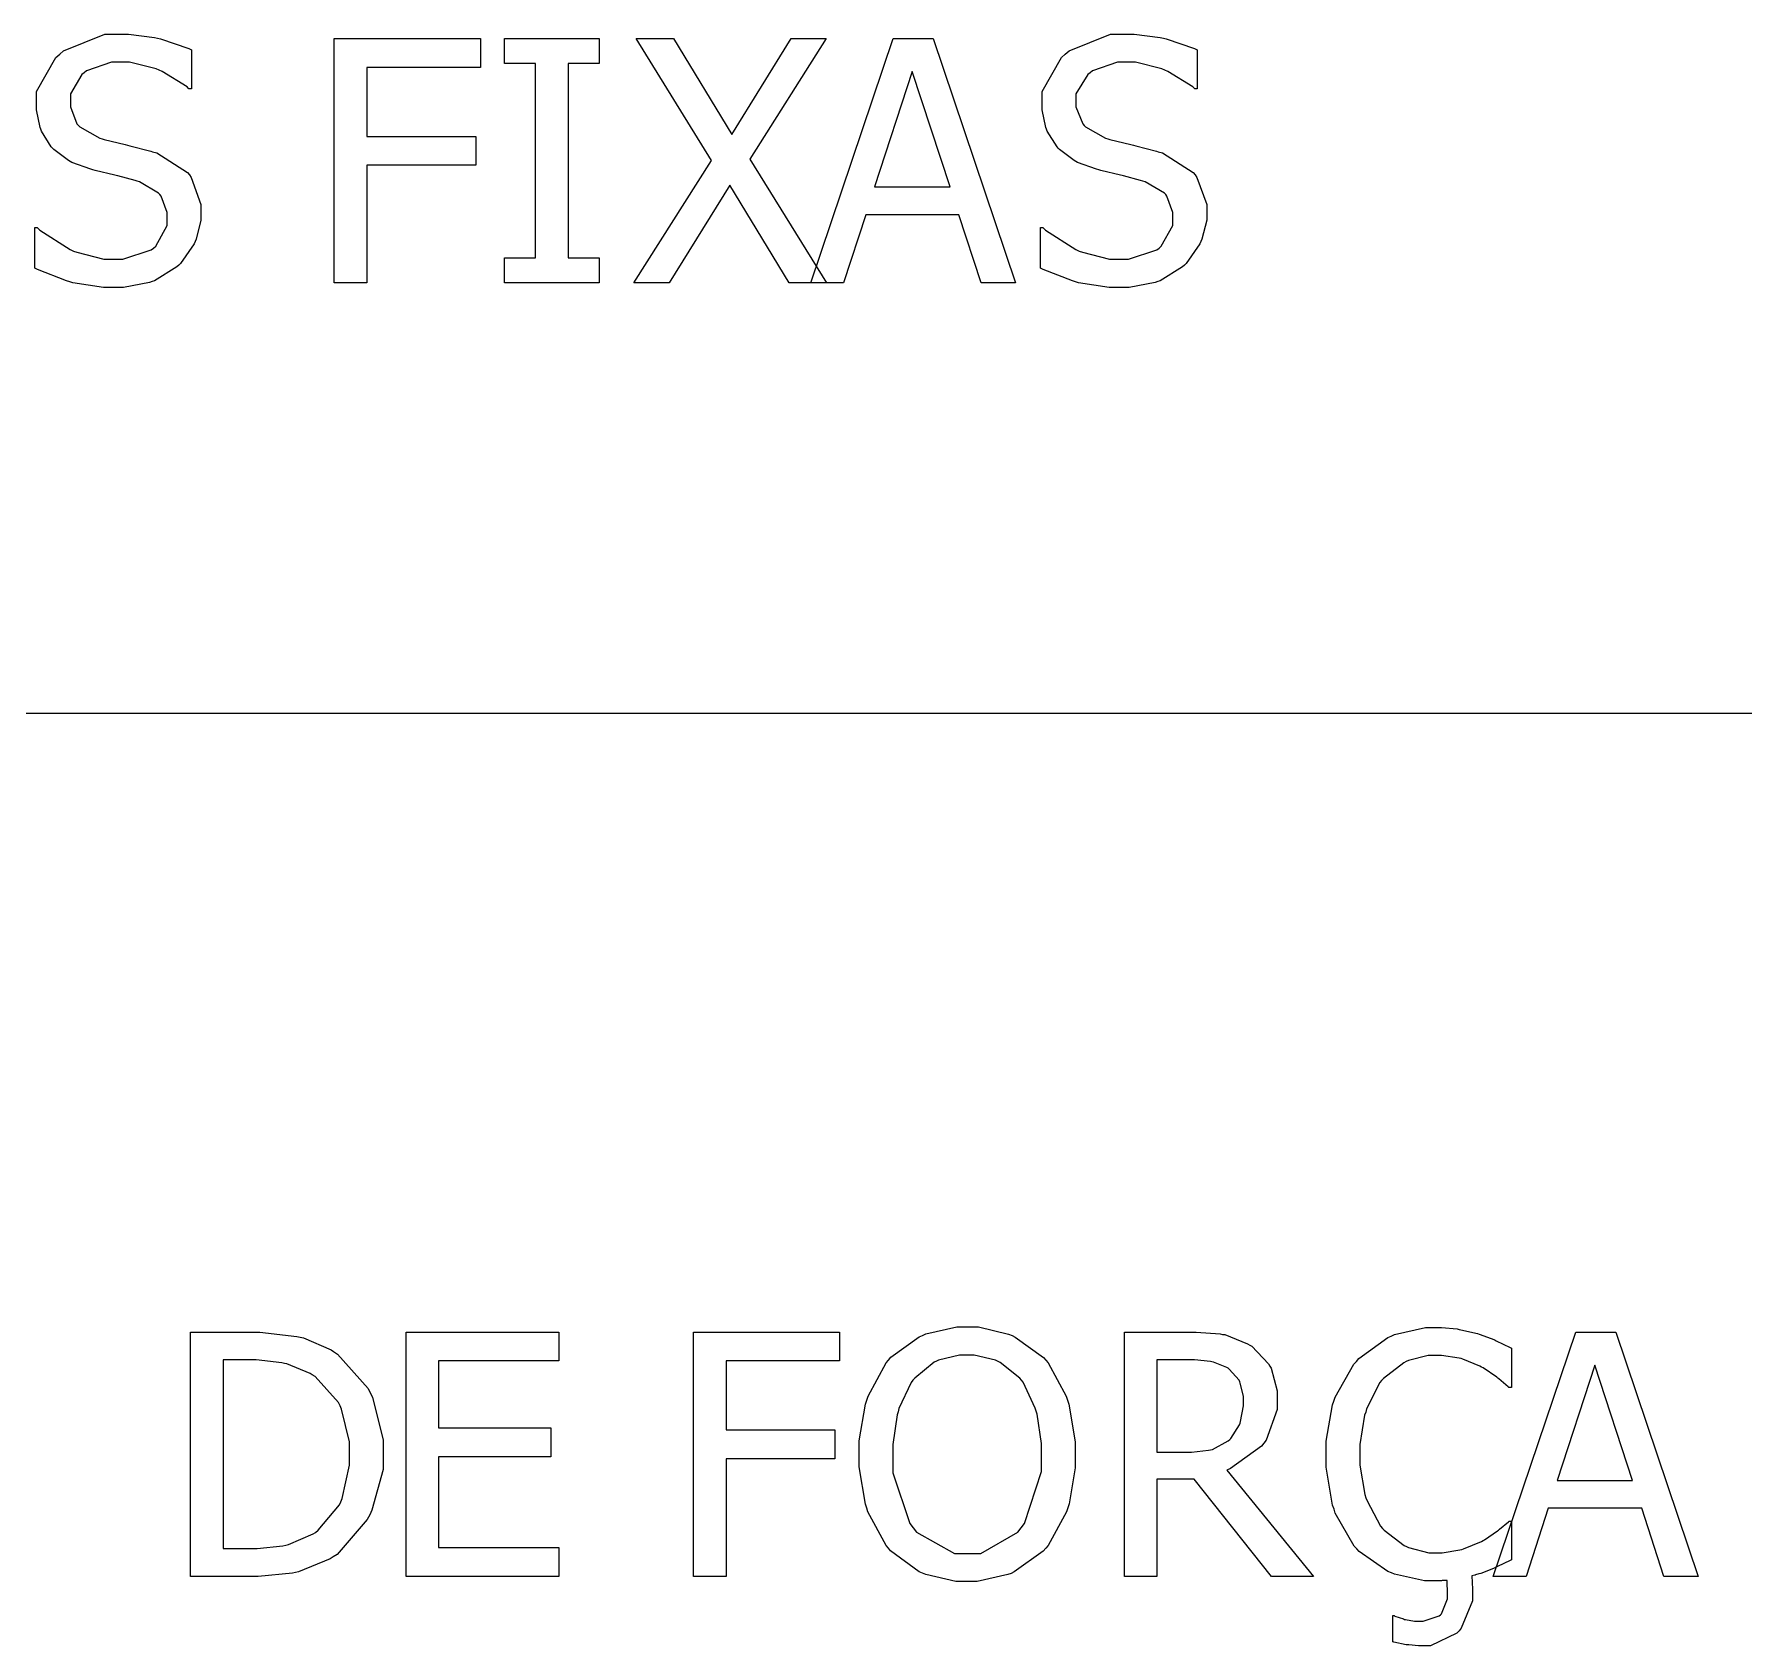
# Model space of a CAD drawing. Header units: millimetres. Extents: x 1974 to 2099, y 1386 to 1555.
# Drawn here: x 2087.224 to 2088.406, y 1477.608 to 1478.722 of the extents above; entities that cross this region are included whole.
import ezdxf

# ---------------------------------------------------------------- set-up
doc = ezdxf.new("R2010")
doc.units = ezdxf.units.MM
doc.layers.add('TEXTO', color=4, linetype='Continuous')

msp = doc.modelspace()

# ---------------------------------------------------------------- linework, layer by layer
at = {"layer": 'TEXTO', "color": 0}
for p, q in [((2087.2446, 1478.71), (2087.2732, 1478.7216)), ((2087.2732, 1478.7216), (2087.2828, 1478.7216)), ((2087.2828, 1478.7216), (2087.2895, 1478.7216)), ((2087.2895, 1478.7216), (2087.3074, 1478.7193)), ((2087.3074, 1478.7193), (2087.3096, 1478.7188)), ((2087.3096, 1478.7188), (2087.3116, 1478.7184)), ((2087.3116, 1478.7184), (2087.3312, 1478.7116)), ((2087.4318, 1478.5497), (2087.4318, 1478.7186)), ((2087.4318, 1478.7186), (2087.5329, 1478.7186)), ((2087.5329, 1478.7186), (2087.5329, 1478.6986)), ((2087.5329, 1478.7186), (2087.5329, 1478.7186)), ((2087.5494, 1478.7013), (2087.5494, 1478.7186)), ((2087.5494, 1478.7186), (2087.615, 1478.7186)), ((2087.615, 1478.7186), (2087.615, 1478.7013)), ((2087.6927, 1478.6342), (2087.6406, 1478.7186)), ((2087.6406, 1478.7186), (2087.6663, 1478.7186)), ((2087.6663, 1478.7186), (2087.7067, 1478.6522)), ((2087.7067, 1478.6522), (2087.7476, 1478.7186)), ((2087.7719, 1478.7186), (2087.7191, 1478.6353)), ((2087.7476, 1478.7186), (2087.7719, 1478.7186)), ((2087.7612, 1478.5497), (2087.8181, 1478.7186)), ((2087.8181, 1478.7186), (2087.8459, 1478.7186)), ((2087.8459, 1478.7186), (2087.9028, 1478.5497)), ((2087.9398, 1478.71), (2087.9685, 1478.7216)), ((2087.9685, 1478.7216), (2087.9781, 1478.7216)), ((2087.9781, 1478.7216), (2087.9848, 1478.7216)), ((2087.9848, 1478.7216), (2088.0029, 1478.7193)), ((2088.0029, 1478.7193), (2088.005, 1478.7188)), ((2088.005, 1478.7188), (2088.007, 1478.7184)), ((2088.007, 1478.7184), (2088.0265, 1478.7116)), ((2087.2259, 1478.682), (2087.2392, 1478.7055)), ((2087.2392, 1478.7055), (2087.242, 1478.7077)), ((2087.242, 1478.7077), (2087.2446, 1478.71)), ((2087.2778, 1478.7023), (2087.2605, 1478.6962)), ((2087.2842, 1478.7023), (2087.2778, 1478.7023)), ((2087.2903, 1478.7023), (2087.2842, 1478.7023)), ((2087.3086, 1478.6977), (2087.2903, 1478.7023)), ((2087.3312, 1478.7116), (2087.3331, 1478.7107)), ((2087.3331, 1478.7107), (2087.3331, 1478.6839)), ((2087.9213, 1478.682), (2087.9346, 1478.7055)), ((2087.9346, 1478.7055), (2087.9372, 1478.7077)), ((2087.9372, 1478.7077), (2087.9398, 1478.71)), ((2087.9732, 1478.7023), (2087.9559, 1478.6962)), ((2087.9796, 1478.7023), (2087.9732, 1478.7023)), ((2087.9857, 1478.7023), (2087.9796, 1478.7023)), ((2088.0039, 1478.6977), (2087.9857, 1478.7023)), ((2088.0265, 1478.7116), (2088.0283, 1478.7107)), ((2088.0283, 1478.7107), (2088.0283, 1478.6839)), ((2087.2573, 1478.6938), (2087.2493, 1478.6803)), ((2087.2589, 1478.6949), (2087.2573, 1478.6938)), ((2087.2605, 1478.6962), (2087.2589, 1478.6949)), ((2087.3108, 1478.6968), (2087.3086, 1478.6977)), ((2087.3127, 1478.6959), (2087.3108, 1478.6968)), ((2087.33, 1478.6851), (2087.3127, 1478.6959)), ((2087.5329, 1478.6986), (2087.4542, 1478.6986)), ((2087.4542, 1478.6986), (2087.4542, 1478.651)), ((2087.571, 1478.7013), (2087.5494, 1478.7013)), ((2087.571, 1478.567), (2087.571, 1478.7013)), ((2087.615, 1478.7013), (2087.5934, 1478.7013)), ((2087.5934, 1478.7013), (2087.5934, 1478.567)), ((2087.8314, 1478.6957), (2087.8054, 1478.6161)), ((2087.8575, 1478.6161), (2087.8314, 1478.6957)), ((2087.9527, 1478.6938), (2087.9446, 1478.6803)), ((2087.9543, 1478.6949), (2087.9527, 1478.6938)), ((2087.9559, 1478.6962), (2087.9543, 1478.6949)), ((2088.006, 1478.6968), (2088.0039, 1478.6977)), ((2088.0081, 1478.6959), (2088.006, 1478.6968)), ((2088.0253, 1478.6851), (2088.0081, 1478.6959)), ((2087.2259, 1478.6733), (2087.2259, 1478.682)), ((2087.2493, 1478.6803), (2087.2493, 1478.6757)), ((2087.3313, 1478.6839), (2087.33, 1478.6851)), ((2087.3331, 1478.6839), (2087.3313, 1478.6839)), ((2087.9213, 1478.6733), (2087.9213, 1478.682)), ((2087.9446, 1478.6803), (2087.9446, 1478.6757)), ((2088.0267, 1478.6839), (2088.0253, 1478.6851)), ((2088.0283, 1478.6839), (2088.0267, 1478.6839)), ((2087.2259, 1478.6693), (2087.2259, 1478.6733)), ((2087.2284, 1478.6572), (2087.2259, 1478.6693)), ((2087.2493, 1478.6757), (2087.2493, 1478.6715)), ((2087.2493, 1478.6715), (2087.2539, 1478.6596)), ((2087.9213, 1478.6693), (2087.9213, 1478.6733)), ((2087.9237, 1478.6572), (2087.9213, 1478.6693)), ((2087.9446, 1478.6757), (2087.9446, 1478.6715)), ((2087.9446, 1478.6715), (2087.9494, 1478.6596)), ((2087.2289, 1478.6559), (2087.2284, 1478.6572)), ((2087.2293, 1478.6546), (2087.2289, 1478.6559)), ((2087.2539, 1478.6596), (2087.2549, 1478.6586)), ((2087.2549, 1478.6586), (2087.2558, 1478.6576)), ((2087.2558, 1478.6576), (2087.2696, 1478.6498)), ((2087.9241, 1478.6559), (2087.9237, 1478.6572)), ((2087.9246, 1478.6546), (2087.9241, 1478.6559)), ((2087.9494, 1478.6596), (2087.9503, 1478.6586)), ((2087.9503, 1478.6586), (2087.9512, 1478.6576)), ((2087.9512, 1478.6576), (2087.9649, 1478.6498)), ((2087.2361, 1478.6438), (2087.2293, 1478.6546)), ((2087.237, 1478.6428), (2087.2361, 1478.6438)), ((2087.2696, 1478.6498), (2087.2714, 1478.6492)), ((2087.2714, 1478.6492), (2087.2726, 1478.6489)), ((2087.2726, 1478.6489), (2087.2872, 1478.6453)), ((2087.2872, 1478.6453), (2087.2889, 1478.6449)), ((2087.2889, 1478.6449), (2087.2905, 1478.6445)), ((2087.2905, 1478.6445), (2087.3049, 1478.6408)), ((2087.4542, 1478.651), (2087.5296, 1478.651)), ((2087.5296, 1478.651), (2087.5296, 1478.631)), ((2087.9315, 1478.6438), (2087.9246, 1478.6546)), ((2087.9323, 1478.6428), (2087.9315, 1478.6438)), ((2087.9649, 1478.6498), (2087.9667, 1478.6492)), ((2087.9667, 1478.6492), (2087.9679, 1478.6489)), ((2087.9679, 1478.6489), (2087.9826, 1478.6453)), ((2087.9826, 1478.6453), (2087.9843, 1478.6449)), ((2087.9843, 1478.6449), (2087.986, 1478.6445)), ((2087.986, 1478.6445), (2088.0002, 1478.6408)), ((2087.2379, 1478.642), (2087.237, 1478.6428)), ((2087.248, 1478.6342), (2087.2379, 1478.642)), ((2087.2492, 1478.6336), (2087.248, 1478.6342)), ((2087.2503, 1478.633), (2087.2492, 1478.6336)), ((2087.2634, 1478.6282), (2087.2503, 1478.633)), ((2087.3049, 1478.6408), (2087.3061, 1478.6404)), ((2087.3061, 1478.6404), (2087.309, 1478.6395)), ((2087.309, 1478.6395), (2087.3303, 1478.6261)), ((2087.639, 1478.5497), (2087.6927, 1478.6342)), ((2087.7191, 1478.6353), (2087.7722, 1478.5497)), ((2087.7191, 1478.6353), (2087.7191, 1478.6353)), ((2087.9332, 1478.642), (2087.9323, 1478.6428)), ((2087.9434, 1478.6342), (2087.9332, 1478.642)), ((2087.9445, 1478.6336), (2087.9434, 1478.6342)), ((2087.9457, 1478.633), (2087.9445, 1478.6336)), ((2087.9588, 1478.6282), (2087.9457, 1478.633)), ((2088.0002, 1478.6408), (2088.0014, 1478.6404)), ((2088.0014, 1478.6404), (2088.0043, 1478.6395)), ((2088.0043, 1478.6395), (2088.0255, 1478.6261)), ((2087.2649, 1478.6278), (2087.2634, 1478.6282)), ((2087.2664, 1478.6274), (2087.2649, 1478.6278)), ((2087.28, 1478.6242), (2087.2664, 1478.6274)), ((2087.281, 1478.6239), (2087.28, 1478.6242)), ((2087.2821, 1478.6237), (2087.281, 1478.6239)), ((2087.2941, 1478.6205), (2087.2821, 1478.6237)), ((2087.2954, 1478.6201), (2087.2941, 1478.6205)), ((2087.2972, 1478.6196), (2087.2954, 1478.6201)), ((2087.3103, 1478.6118), (2087.2972, 1478.6196)), ((2087.3303, 1478.6261), (2087.3316, 1478.6243)), ((2087.3316, 1478.6243), (2087.3329, 1478.6225)), ((2087.3329, 1478.6225), (2087.3396, 1478.604)), ((2087.5296, 1478.631), (2087.4542, 1478.631)), ((2087.4542, 1478.631), (2087.4542, 1478.5497)), ((2087.9603, 1478.6278), (2087.9588, 1478.6282)), ((2087.9618, 1478.6274), (2087.9603, 1478.6278)), ((2087.9753, 1478.6242), (2087.9618, 1478.6274)), ((2087.9765, 1478.6239), (2087.9753, 1478.6242)), ((2087.9775, 1478.6237), (2087.9765, 1478.6239)), ((2087.9893, 1478.6205), (2087.9775, 1478.6237)), ((2087.9907, 1478.6201), (2087.9893, 1478.6205)), ((2087.9924, 1478.6196), (2087.9907, 1478.6201)), ((2088.0057, 1478.6118), (2087.9924, 1478.6196)), ((2088.0255, 1478.6261), (2088.0269, 1478.6243)), ((2088.0269, 1478.6243), (2088.0281, 1478.6225)), ((2088.0281, 1478.6225), (2088.035, 1478.604)), ((2087.3112, 1478.6107), (2087.3103, 1478.6118)), ((2087.312, 1478.6097), (2087.3112, 1478.6107)), ((2087.3162, 1478.5984), (2087.312, 1478.6097)), ((2087.7052, 1478.6173), (2087.6633, 1478.5497)), ((2087.7463, 1478.5497), (2087.7052, 1478.6173)), ((2087.8054, 1478.6161), (2087.8575, 1478.6161)), ((2087.8054, 1478.6161), (2087.8054, 1478.6161)), ((2088.0066, 1478.6107), (2088.0057, 1478.6118)), ((2088.0074, 1478.6097), (2088.0066, 1478.6107)), ((2088.0116, 1478.5984), (2088.0074, 1478.6097)), ((2087.3162, 1478.5942), (2087.3162, 1478.5984)), ((2087.3396, 1478.604), (2087.3396, 1478.5978)), ((2087.3396, 1478.5978), (2087.3396, 1478.593)), ((2087.7992, 1478.5968), (2087.7838, 1478.5497)), ((2087.8637, 1478.5968), (2087.7992, 1478.5968)), ((2087.879, 1478.5497), (2087.8637, 1478.5968)), ((2088.0116, 1478.5942), (2088.0116, 1478.5984)), ((2088.035, 1478.604), (2088.035, 1478.5978)), ((2088.035, 1478.5978), (2088.035, 1478.593)), ((2087.2247, 1478.5598), (2087.2247, 1478.5879)), ((2087.2247, 1478.5879), (2087.2263, 1478.5879)), ((2087.2263, 1478.5879), (2087.2282, 1478.5862)), ((2087.2282, 1478.5862), (2087.2492, 1478.5727)), ((2087.3083, 1478.5751), (2087.3162, 1478.5894)), ((2087.3162, 1478.5894), (2087.3162, 1478.5942)), ((2087.3396, 1478.593), (2087.3362, 1478.5799)), ((2087.9201, 1478.5598), (2087.9201, 1478.5879)), ((2087.9201, 1478.5879), (2087.9216, 1478.5879)), ((2087.9216, 1478.5879), (2087.9234, 1478.5862)), ((2087.9234, 1478.5862), (2087.9444, 1478.5727)), ((2088.0036, 1478.5751), (2088.0116, 1478.5894)), ((2088.0116, 1478.5894), (2088.0116, 1478.5942)), ((2088.035, 1478.593), (2088.0316, 1478.5799)), ((2087.2492, 1478.5727), (2087.2515, 1478.5717)), ((2087.2856, 1478.566), (2087.3051, 1478.5725)), ((2087.3051, 1478.5725), (2087.3067, 1478.5737)), ((2087.3067, 1478.5737), (2087.3083, 1478.5751)), ((2087.3349, 1478.5768), (2087.3255, 1478.5631)), ((2087.3355, 1478.5783), (2087.3349, 1478.5768)), ((2087.3362, 1478.5799), (2087.3355, 1478.5783)), ((2087.9444, 1478.5727), (2087.9469, 1478.5717)), ((2087.9809, 1478.566), (2088.0004, 1478.5725)), ((2088.0004, 1478.5725), (2088.002, 1478.5737)), ((2088.002, 1478.5737), (2088.0036, 1478.5751)), ((2088.0303, 1478.5768), (2088.0207, 1478.5631)), ((2088.0309, 1478.5783), (2088.0303, 1478.5768)), ((2088.0316, 1478.5799), (2088.0309, 1478.5783)), ((2087.2515, 1478.5717), (2087.2538, 1478.5709)), ((2087.2538, 1478.5709), (2087.2724, 1478.566)), ((2087.2724, 1478.566), (2087.2786, 1478.566)), ((2087.2786, 1478.566), (2087.2856, 1478.566)), ((2087.3229, 1478.5607), (2087.3075, 1478.5512)), ((2087.3243, 1478.5619), (2087.3229, 1478.5607)), ((2087.3255, 1478.5631), (2087.3243, 1478.5619)), ((2087.5494, 1478.5497), (2087.5494, 1478.567)), ((2087.5494, 1478.567), (2087.571, 1478.567)), ((2087.5934, 1478.567), (2087.615, 1478.567)), ((2087.615, 1478.567), (2087.615, 1478.5497)), ((2087.615, 1478.567), (2087.615, 1478.567)), ((2087.9469, 1478.5717), (2087.9491, 1478.5709)), ((2087.9491, 1478.5709), (2087.9677, 1478.566)), ((2087.9677, 1478.566), (2087.9739, 1478.566)), ((2087.9739, 1478.566), (2087.9809, 1478.566)), ((2088.0183, 1478.5607), (2088.0029, 1478.5512)), ((2088.0196, 1478.5619), (2088.0183, 1478.5607)), ((2088.0207, 1478.5631), (2088.0196, 1478.5619)), ((2087.2266, 1478.5589), (2087.2247, 1478.5598)), ((2087.2467, 1478.5511), (2087.2266, 1478.5589)), ((2087.2489, 1478.5504), (2087.2467, 1478.5511)), ((2087.2511, 1478.5498), (2087.2489, 1478.5504)), ((2087.2723, 1478.5466), (2087.2511, 1478.5498)), ((2087.3041, 1478.55), (2087.2861, 1478.5466)), ((2087.3059, 1478.5506), (2087.3041, 1478.55)), ((2087.3075, 1478.5512), (2087.3059, 1478.5506)), ((2087.4542, 1478.5497), (2087.4318, 1478.5497)), ((2087.615, 1478.5497), (2087.5494, 1478.5497)), ((2087.6633, 1478.5497), (2087.639, 1478.5497)), ((2087.7722, 1478.5497), (2087.7463, 1478.5497)), ((2087.7838, 1478.5497), (2087.7612, 1478.5497)), ((2087.7838, 1478.5497), (2087.7838, 1478.5497)), ((2087.9028, 1478.5497), (2087.879, 1478.5497)), ((2087.9219, 1478.5589), (2087.9201, 1478.5598)), ((2087.9421, 1478.5511), (2087.9219, 1478.5589)), ((2087.9442, 1478.5504), (2087.9421, 1478.5511)), ((2087.9464, 1478.5498), (2087.9442, 1478.5504)), ((2087.9676, 1478.5466), (2087.9464, 1478.5498)), ((2087.9994, 1478.55), (2087.9814, 1478.5466)), ((2088.0012, 1478.5506), (2087.9994, 1478.55)), ((2088.0029, 1478.5512), (2088.0012, 1478.5506)), ((2087.2802, 1478.5466), (2087.2723, 1478.5466)), ((2087.2861, 1478.5466), (2087.2802, 1478.5466)), ((2087.2802, 1478.5466), (2087.2802, 1478.5466)), ((2087.9755, 1478.5466), (2087.9676, 1478.5466)), ((2087.9814, 1478.5466), (2087.9755, 1478.5466)), ((2087.9755, 1478.5466), (2087.9755, 1478.5466)), ((2098.7779, 1478.2522), (2069.8934, 1478.2522)), ((2087.8407, 1477.8233), (2087.8622, 1477.8281)), ((2087.8622, 1477.8281), (2087.8694, 1477.8281)), ((2087.8694, 1477.8281), (2087.8771, 1477.8281)), ((2087.8771, 1477.8281), (2087.898, 1477.8231)), ((2088.1647, 1477.8228), (2088.1862, 1477.8276)), ((2088.1862, 1477.8276), (2088.1934, 1477.8276)), ((2088.1934, 1477.8276), (2088.1974, 1477.8276)), ((2088.1974, 1477.8276), (2088.2082, 1477.8267)), ((2087.3324, 1477.6556), (2087.3324, 1477.8246)), ((2087.3324, 1477.8246), (2087.3709, 1477.8246)), ((2087.3709, 1477.8246), (2087.3802, 1477.8246)), ((2087.3802, 1477.8246), (2087.4059, 1477.8216)), ((2087.4059, 1477.8216), (2087.4083, 1477.821)), ((2087.4083, 1477.821), (2087.4104, 1477.8205)), ((2087.4104, 1477.8205), (2087.4297, 1477.8122)), ((2087.4815, 1477.6556), (2087.4815, 1477.8246)), ((2087.4815, 1477.8246), (2087.587, 1477.8246)), ((2087.587, 1477.8246), (2087.587, 1477.8046)), ((2087.6801, 1477.6556), (2087.6801, 1477.8246)), ((2087.6801, 1477.8246), (2087.7812, 1477.8246)), ((2087.7812, 1477.8246), (2087.7812, 1477.8046)), ((2087.7812, 1477.8246), (2087.7812, 1477.8246)), ((2087.8166, 1477.8071), (2087.8361, 1477.8212)), ((2087.8361, 1477.8212), (2087.8385, 1477.8222)), ((2087.8385, 1477.8222), (2087.8407, 1477.8233)), ((2087.898, 1477.8231), (2087.9004, 1477.8221)), ((2087.9004, 1477.8221), (2087.9026, 1477.8211)), ((2087.9026, 1477.8211), (2087.9221, 1477.807)), ((2087.9781, 1477.6556), (2087.9781, 1477.8246)), ((2087.9781, 1477.8246), (2088.0217, 1477.8246)), ((2088.0217, 1477.8246), (2088.0277, 1477.8246)), ((2088.0277, 1477.8246), (2088.0443, 1477.8233)), ((2088.0443, 1477.8233), (2088.046, 1477.8229)), ((2088.046, 1477.8229), (2088.0476, 1477.8228)), ((2088.0476, 1477.8228), (2088.0632, 1477.8165)), ((2088.0632, 1477.8165), (2088.0647, 1477.8156)), ((2088.0647, 1477.8156), (2088.0661, 1477.8147)), ((2088.1402, 1477.8062), (2088.1602, 1477.8207)), ((2088.1602, 1477.8207), (2088.1625, 1477.8217)), ((2088.1625, 1477.8217), (2088.1647, 1477.8228)), ((2088.2082, 1477.8267), (2088.2095, 1477.8264)), ((2088.2095, 1477.8264), (2088.2106, 1477.8262)), ((2088.2106, 1477.8262), (2088.2222, 1477.8236)), ((2088.2222, 1477.8236), (2088.2233, 1477.8231)), ((2088.2233, 1477.8231), (2088.2241, 1477.8229)), ((2088.2241, 1477.8229), (2088.2334, 1477.8195)), ((2088.2331, 1477.6556), (2088.2901, 1477.8246)), ((2088.2334, 1477.8195), (2088.2344, 1477.819)), ((2088.2344, 1477.819), (2088.2352, 1477.8186)), ((2088.2352, 1477.8186), (2088.2447, 1477.8139)), ((2088.2901, 1477.8246), (2088.3178, 1477.8246)), ((2088.3178, 1477.8246), (2088.3747, 1477.6556)), ((2087.3721, 1477.8053), (2087.3549, 1477.8053)), ((2087.3549, 1477.8053), (2087.3549, 1477.675)), ((2087.3778, 1477.8053), (2087.3721, 1477.8053)), ((2087.3956, 1477.8033), (2087.3778, 1477.8053)), ((2087.4297, 1477.8122), (2087.4313, 1477.8112)), ((2087.4313, 1477.8112), (2087.434, 1477.8093)), ((2087.434, 1477.8093), (2087.4551, 1477.7855)), ((2087.587, 1477.8046), (2087.5039, 1477.8046)), ((2087.5039, 1477.8046), (2087.5039, 1477.7584)), ((2087.7812, 1477.8046), (2087.7027, 1477.8046)), ((2087.7027, 1477.8046), (2087.7027, 1477.757)), ((2087.8133, 1477.8033), (2087.815, 1477.8051)), ((2087.815, 1477.8051), (2087.8166, 1477.8071)), ((2087.8466, 1477.8038), (2087.8331, 1477.7928)), ((2087.8481, 1477.8044), (2087.8466, 1477.8038)), ((2087.8495, 1477.8052), (2087.8481, 1477.8044)), ((2087.8641, 1477.8087), (2087.8495, 1477.8052)), ((2087.8694, 1477.8087), (2087.8641, 1477.8087)), ((2087.8743, 1477.8087), (2087.8694, 1477.8087)), ((2087.889, 1477.8051), (2087.8743, 1477.8087)), ((2087.8907, 1477.8043), (2087.889, 1477.8051)), ((2087.8922, 1477.8036), (2087.8907, 1477.8043)), ((2087.9221, 1477.807), (2087.9237, 1477.8051)), ((2087.9237, 1477.8051), (2087.9253, 1477.8033)), ((2087.9237, 1477.8051), (2087.9237, 1477.8051)), ((2088.0228, 1477.8053), (2088.0006, 1477.8053)), ((2088.0006, 1477.8053), (2088.0006, 1477.7415)), ((2088.0265, 1477.8053), (2088.0228, 1477.8053)), ((2088.0376, 1477.8042), (2088.0265, 1477.8053)), ((2088.0386, 1477.804), (2088.0376, 1477.8042)), ((2088.0396, 1477.8038), (2088.0386, 1477.804)), ((2088.0489, 1477.8001), (2088.0396, 1477.8038)), ((2088.0661, 1477.8147), (2088.0778, 1477.8025)), ((2088.1368, 1477.8024), (2088.1385, 1477.8043)), ((2088.1385, 1477.8043), (2088.1402, 1477.8062)), ((2088.1728, 1477.8041), (2088.1712, 1477.8034)), ((2088.1744, 1477.8048), (2088.1728, 1477.8041)), ((2088.1881, 1477.8084), (2088.1744, 1477.8048)), ((2088.1933, 1477.8084), (2088.1881, 1477.8084)), ((2088.1974, 1477.8084), (2088.1933, 1477.8084)), ((2088.2096, 1477.8066), (2088.1974, 1477.8084)), ((2088.2108, 1477.8062), (2088.2096, 1477.8066)), ((2088.2121, 1477.8058), (2088.2108, 1477.8062)), ((2088.2238, 1477.801), (2088.2121, 1477.8058)), ((2088.2447, 1477.8139), (2088.2457, 1477.8134)), ((2088.2457, 1477.8134), (2088.2457, 1477.7862)), ((2087.3973, 1477.8029), (2087.3956, 1477.8033)), ((2087.399, 1477.8025), (2087.3973, 1477.8029)), ((2087.415, 1477.796), (2087.399, 1477.8025)), ((2087.4166, 1477.7951), (2087.415, 1477.796)), ((2087.4186, 1477.7938), (2087.4166, 1477.7951)), ((2087.4347, 1477.7759), (2087.4186, 1477.7938)), ((2087.8009, 1477.7802), (2087.8133, 1477.8033)), ((2087.8331, 1477.7928), (2087.8319, 1477.7913)), ((2087.9057, 1477.7927), (2087.8922, 1477.8036)), ((2087.9069, 1477.7913), (2087.9057, 1477.7927)), ((2087.9253, 1477.8033), (2087.9378, 1477.7803)), ((2088.0497, 1477.7995), (2088.0489, 1477.8001)), ((2088.0505, 1477.7989), (2088.0497, 1477.7995)), ((2088.0573, 1477.7912), (2088.0505, 1477.7989)), ((2088.0778, 1477.8025), (2088.0787, 1477.801)), ((2088.0787, 1477.801), (2088.0795, 1477.7995)), ((2088.0795, 1477.7995), (2088.0838, 1477.784)), ((2088.1237, 1477.7796), (2088.1368, 1477.8024)), ((2088.1571, 1477.7924), (2088.1559, 1477.791)), ((2088.1712, 1477.8034), (2088.1571, 1477.7924)), ((2088.2249, 1477.8003), (2088.2238, 1477.801)), ((2088.226, 1477.7998), (2088.2249, 1477.8003)), ((2088.2355, 1477.7935), (2088.226, 1477.7998)), ((2088.2362, 1477.7928), (2088.2355, 1477.7935)), ((2088.237, 1477.7922), (2088.2362, 1477.7928)), ((2088.2433, 1477.7867), (2088.237, 1477.7922)), ((2088.3034, 1477.8016), (2088.2773, 1477.722)), ((2088.3294, 1477.722), (2088.3034, 1477.8016)), ((2087.4551, 1477.7855), (2087.4566, 1477.7825)), ((2087.4566, 1477.7825), (2087.4581, 1477.7796)), ((2087.8, 1477.7775), (2087.8009, 1477.7802)), ((2087.8307, 1477.7898), (2087.8222, 1477.7718)), ((2087.8319, 1477.7913), (2087.8307, 1477.7898)), ((2087.908, 1477.7899), (2087.9069, 1477.7913)), ((2087.9164, 1477.772), (2087.908, 1477.7899)), ((2087.9378, 1477.7803), (2087.9388, 1477.7776)), ((2088.0578, 1477.7902), (2088.0573, 1477.7912)), ((2088.0581, 1477.7892), (2088.0578, 1477.7902)), ((2088.0604, 1477.7803), (2088.0581, 1477.7892)), ((2088.0604, 1477.777), (2088.0604, 1477.7803)), ((2088.0838, 1477.784), (2088.0838, 1477.7787)), ((2088.1546, 1477.7896), (2088.1454, 1477.7715)), ((2088.1559, 1477.791), (2088.1546, 1477.7896)), ((2088.2438, 1477.7862), (2088.2433, 1477.7867)), ((2088.2457, 1477.7862), (2088.2438, 1477.7862)), ((2087.4358, 1477.7736), (2087.4347, 1477.7759)), ((2087.4368, 1477.7713), (2087.4358, 1477.7736)), ((2087.4422, 1477.7487), (2087.4368, 1477.7713)), ((2087.4581, 1477.7796), (2087.4656, 1477.7499)), ((2087.7948, 1477.7494), (2087.7991, 1477.7748)), ((2087.7991, 1477.7748), (2087.8, 1477.7775)), ((2087.8216, 1477.7695), (2087.821, 1477.7674)), ((2087.8222, 1477.7718), (2087.8216, 1477.7695)), ((2087.917, 1477.7698), (2087.9164, 1477.772)), ((2087.9177, 1477.7677), (2087.917, 1477.7698)), ((2087.9388, 1477.7776), (2087.9397, 1477.7748)), ((2087.9397, 1477.7748), (2087.944, 1477.7487)), ((2088.0584, 1477.7627), (2088.0604, 1477.7735)), ((2088.0604, 1477.7735), (2088.0604, 1477.777)), ((2088.0604, 1477.777), (2088.0604, 1477.777)), ((2088.0838, 1477.771), (2088.076, 1477.7498)), ((2088.0838, 1477.7787), (2088.0838, 1477.771)), ((2088.1175, 1477.7492), (2088.1219, 1477.7743)), ((2088.1219, 1477.7743), (2088.1228, 1477.7769)), ((2088.1228, 1477.7769), (2088.1237, 1477.7796)), ((2088.1449, 1477.7693), (2088.1441, 1477.7672)), ((2088.1454, 1477.7715), (2088.1449, 1477.7693)), ((2087.5039, 1477.7584), (2087.5814, 1477.7584)), ((2087.5814, 1477.7584), (2087.5814, 1477.7384)), ((2087.7027, 1477.757), (2087.7779, 1477.757)), ((2087.7779, 1477.757), (2087.7779, 1477.737)), ((2087.821, 1477.7674), (2087.818, 1477.7469)), ((2087.9208, 1477.7475), (2087.9177, 1477.7677)), ((2088.0516, 1477.7511), (2088.0576, 1477.7605)), ((2088.0576, 1477.7605), (2088.0581, 1477.7615)), ((2088.0581, 1477.7615), (2088.0584, 1477.7627)), ((2088.1441, 1477.7672), (2088.1408, 1477.7468)), ((2087.4422, 1477.7403), (2087.4422, 1477.7487)), ((2087.4656, 1477.7499), (2087.4656, 1477.7399)), ((2087.7948, 1477.74), (2087.7948, 1477.7494)), ((2087.818, 1477.7469), (2087.818, 1477.74)), ((2087.9208, 1477.74), (2087.9208, 1477.7475)), ((2087.944, 1477.7487), (2087.944, 1477.74)), ((2088.0389, 1477.7435), (2088.0499, 1477.7494)), ((2088.0499, 1477.7494), (2088.0509, 1477.7503)), ((2088.0509, 1477.7503), (2088.0516, 1477.7511)), ((2088.0728, 1477.7456), (2088.0514, 1477.7302)), ((2088.0744, 1477.7477), (2088.0728, 1477.7456)), ((2088.076, 1477.7498), (2088.0744, 1477.7477)), ((2088.1175, 1477.7399), (2088.1175, 1477.7492)), ((2088.1408, 1477.7468), (2088.1408, 1477.7399)), ((2087.4422, 1477.7326), (2087.4422, 1477.7403)), ((2087.4422, 1477.7403), (2087.4422, 1477.7403)), ((2087.4656, 1477.7399), (2087.4656, 1477.7295)), ((2087.4656, 1477.7399), (2087.4656, 1477.7399)), ((2087.5814, 1477.7384), (2087.5039, 1477.7384)), ((2087.5039, 1477.7384), (2087.5039, 1477.6756)), ((2087.7779, 1477.737), (2087.7027, 1477.737)), ((2087.7027, 1477.737), (2087.7027, 1477.6556)), ((2087.7948, 1477.7315), (2087.7948, 1477.74)), ((2087.818, 1477.74), (2087.818, 1477.7273)), ((2087.9208, 1477.7281), (2087.9208, 1477.74)), ((2087.9208, 1477.74), (2087.9208, 1477.74)), ((2087.944, 1477.74), (2087.944, 1477.7308)), ((2088.0006, 1477.7415), (2088.0203, 1477.7415)), ((2088.0203, 1477.7415), (2088.0245, 1477.7415)), ((2088.0245, 1477.7415), (2088.0363, 1477.743)), ((2088.0363, 1477.743), (2088.0376, 1477.7432)), ((2088.0376, 1477.7432), (2088.0389, 1477.7435)), ((2088.1175, 1477.7312), (2088.1175, 1477.7399)), ((2088.1408, 1477.7399), (2088.1408, 1477.7325)), ((2087.4373, 1477.7096), (2087.4422, 1477.7326)), ((2087.4656, 1477.7295), (2087.4578, 1477.7014)), ((2087.799, 1477.7057), (2087.7948, 1477.7315)), ((2087.818, 1477.7273), (2087.8297, 1477.6922)), ((2087.9091, 1477.6922), (2087.9208, 1477.7281)), ((2087.944, 1477.7308), (2087.9398, 1477.7058)), ((2088.0262, 1477.7228), (2088.0006, 1477.7228)), ((2088.0006, 1477.7228), (2088.0006, 1477.6556)), ((2088.0797, 1477.6556), (2088.0262, 1477.7228)), ((2088.0514, 1477.7302), (2088.0488, 1477.7292)), ((2088.0488, 1477.7292), (2088.1089, 1477.6556)), ((2088.0488, 1477.7292), (2088.0488, 1477.7292)), ((2088.122, 1477.705), (2088.1175, 1477.7312)), ((2088.1408, 1477.7325), (2088.1443, 1477.7122)), ((2088.2773, 1477.722), (2088.3294, 1477.722)), ((2088.2773, 1477.722), (2088.2773, 1477.722)), ((2087.4363, 1477.7073), (2087.4373, 1477.7096)), ((2088.1443, 1477.7122), (2088.1451, 1477.71)), ((2088.1451, 1477.71), (2088.1458, 1477.708)), ((2087.4206, 1477.6876), (2087.4353, 1477.7052)), ((2087.4353, 1477.7052), (2087.4363, 1477.7073)), ((2087.4563, 1477.6982), (2087.4546, 1477.6951)), ((2087.4578, 1477.7014), (2087.4563, 1477.6982)), ((2087.7999, 1477.7028), (2087.799, 1477.7057)), ((2087.8007, 1477.7002), (2087.7999, 1477.7028)), ((2087.8133, 1477.6771), (2087.8007, 1477.7002)), ((2087.938, 1477.7002), (2087.9254, 1477.6771)), ((2087.9389, 1477.703), (2087.938, 1477.7002)), ((2087.9398, 1477.7058), (2087.9389, 1477.703)), ((2088.123, 1477.7022), (2088.122, 1477.705)), ((2088.1239, 1477.6995), (2088.123, 1477.7022)), ((2088.137, 1477.6766), (2088.1239, 1477.6995)), ((2088.1458, 1477.708), (2088.1552, 1477.6904)), ((2088.2711, 1477.7028), (2088.2558, 1477.6556)), ((2088.3357, 1477.7028), (2088.2711, 1477.7028)), ((2088.351, 1477.6556), (2088.3357, 1477.7028)), ((2087.4172, 1477.6851), (2087.4187, 1477.6861)), ((2087.4187, 1477.6861), (2087.4206, 1477.6876)), ((2087.4546, 1477.6951), (2087.4337, 1477.6709)), ((2087.8297, 1477.6922), (2087.832, 1477.6892)), ((2087.832, 1477.6892), (2087.8343, 1477.6863)), ((2087.8343, 1477.6863), (2087.8606, 1477.6716)), ((2087.8787, 1477.6716), (2087.9044, 1477.6863)), ((2087.9044, 1477.6863), (2087.9068, 1477.6892)), ((2087.9068, 1477.6892), (2087.9091, 1477.6922)), ((2088.1552, 1477.6904), (2088.1565, 1477.6889)), ((2088.1565, 1477.6889), (2088.1577, 1477.6876)), ((2088.1577, 1477.6876), (2088.1715, 1477.6771)), ((2088.227, 1477.6809), (2088.236, 1477.6871)), ((2088.236, 1477.6871), (2088.2368, 1477.6876)), ((2088.2368, 1477.6876), (2088.2375, 1477.6883)), ((2088.2375, 1477.6883), (2088.2436, 1477.6935)), ((2088.2436, 1477.6935), (2088.244, 1477.6938)), ((2088.244, 1477.6938), (2088.2457, 1477.6938)), ((2088.2457, 1477.6938), (2088.2457, 1477.6671)), ((2087.3549, 1477.675), (2087.3721, 1477.675)), ((2087.3721, 1477.675), (2087.3785, 1477.675)), ((2087.3785, 1477.675), (2087.3963, 1477.6769)), ((2087.3963, 1477.6769), (2087.3983, 1477.6773)), ((2087.3983, 1477.6773), (2087.4001, 1477.6778)), ((2087.4001, 1477.6778), (2087.4172, 1477.6851)), ((2087.5039, 1477.6756), (2087.587, 1477.6756)), ((2087.587, 1477.6756), (2087.587, 1477.6556)), ((2087.8149, 1477.6751), (2087.8133, 1477.6771)), ((2087.8164, 1477.6733), (2087.8149, 1477.6751)), ((2087.9237, 1477.6751), (2087.922, 1477.6732)), ((2087.9254, 1477.6771), (2087.9237, 1477.6751)), ((2088.1387, 1477.6747), (2088.137, 1477.6766)), ((2088.1404, 1477.6729), (2088.1387, 1477.6747)), ((2088.1715, 1477.6771), (2088.1731, 1477.6763)), ((2088.1731, 1477.6763), (2088.1746, 1477.6756)), ((2088.1746, 1477.6756), (2088.1886, 1477.672)), ((2088.1977, 1477.672), (2088.2099, 1477.674)), ((2088.2099, 1477.674), (2088.2113, 1477.6743)), ((2088.2113, 1477.6743), (2088.2126, 1477.6748)), ((2088.2126, 1477.6748), (2088.2249, 1477.6798)), ((2088.2249, 1477.6798), (2088.2261, 1477.6804)), ((2088.2261, 1477.6804), (2088.227, 1477.6809)), ((2087.429, 1477.6678), (2087.4071, 1477.6588)), ((2087.4311, 1477.6692), (2087.429, 1477.6678)), ((2087.4337, 1477.6709), (2087.4311, 1477.6692)), ((2087.8361, 1477.6589), (2087.8164, 1477.6733)), ((2087.8606, 1477.6716), (2087.8694, 1477.6716)), ((2087.8694, 1477.6716), (2087.8787, 1477.6716)), ((2087.922, 1477.6732), (2087.9019, 1477.6588)), ((2088.1603, 1477.6591), (2088.1404, 1477.6729)), ((2088.1886, 1477.672), (2088.1933, 1477.672)), ((2088.1933, 1477.672), (2088.1977, 1477.672)), ((2088.2352, 1477.6621), (2088.2343, 1477.6617)), ((2088.236, 1477.6625), (2088.2352, 1477.6621)), ((2088.2447, 1477.6666), (2088.236, 1477.6625)), ((2088.2457, 1477.6671), (2088.2447, 1477.6666)), ((2087.3714, 1477.6556), (2087.3324, 1477.6556)), ((2087.3792, 1477.6556), (2087.3714, 1477.6556)), ((2087.4028, 1477.658), (2087.3792, 1477.6556)), ((2087.405, 1477.6583), (2087.4028, 1477.658)), ((2087.4071, 1477.6588), (2087.405, 1477.6583)), ((2087.587, 1477.6556), (2087.4815, 1477.6556)), ((2087.587, 1477.6556), (2087.587, 1477.6556)), ((2087.7027, 1477.6556), (2087.6801, 1477.6556)), ((2087.8385, 1477.658), (2087.8361, 1477.6589)), ((2087.8407, 1477.657), (2087.8385, 1477.658)), ((2087.8616, 1477.6521), (2087.8407, 1477.657)), ((2087.8694, 1477.6521), (2087.8616, 1477.6521)), ((2087.8763, 1477.6521), (2087.8694, 1477.6521)), ((2087.8974, 1477.6569), (2087.8763, 1477.6521)), ((2087.8997, 1477.6578), (2087.8974, 1477.6569)), ((2087.9019, 1477.6588), (2087.8997, 1477.6578)), ((2088.0006, 1477.6556), (2087.9781, 1477.6556)), ((2088.1089, 1477.6556), (2088.0797, 1477.6556)), ((2088.1627, 1477.6581), (2088.1603, 1477.6591)), ((2088.1649, 1477.6573), (2088.1627, 1477.6581)), ((2088.1855, 1477.6526), (2088.1649, 1477.6573)), ((2088.1931, 1477.6526), (2088.1855, 1477.6526)), ((2088.1941, 1477.6526), (2088.1931, 1477.6526)), ((2088.1931, 1477.6526), (2088.1931, 1477.6526)), ((2088.1972, 1477.6527), (2088.1941, 1477.6526)), ((2088.1974, 1477.6527), (2088.1972, 1477.6527)), ((2088.1977, 1477.6528), (2088.1974, 1477.6527)), ((2088.2003, 1477.6529), (2088.1977, 1477.6528)), ((2088.2012, 1477.6529), (2088.2003, 1477.6529)), ((2088.2012, 1477.6525), (2088.2012, 1477.6529)), ((2088.2013, 1477.6483), (2088.2012, 1477.6525)), ((2088.2183, 1477.6561), (2088.2182, 1477.656)), ((2088.2182, 1477.656), (2088.2182, 1477.6557)), ((2088.2182, 1477.6557), (2088.2185, 1477.652)), ((2088.2203, 1477.6566), (2088.2183, 1477.6561)), ((2088.2185, 1477.652), (2088.2186, 1477.6516)), ((2088.2186, 1477.6516), (2088.2186, 1477.6512)), ((2088.2186, 1477.6512), (2088.2188, 1477.647)), ((2088.2206, 1477.6566), (2088.2203, 1477.6566)), ((2088.2208, 1477.6567), (2088.2206, 1477.6566)), ((2088.2231, 1477.6575), (2088.2208, 1477.6567)), ((2088.2233, 1477.6575), (2088.2231, 1477.6575)), ((2088.2244, 1477.6578), (2088.2233, 1477.6575)), ((2088.2343, 1477.6617), (2088.2244, 1477.6578)), ((2088.2558, 1477.6556), (2088.2331, 1477.6556)), ((2088.2558, 1477.6556), (2088.2558, 1477.6556)), ((2088.3747, 1477.6556), (2088.351, 1477.6556)), ((2088.1972, 1477.6299), (2088.2015, 1477.6401)), ((2088.2015, 1477.6478), (2088.2013, 1477.6483)), ((2088.2015, 1477.6471), (2088.2015, 1477.6478)), ((2088.2015, 1477.6447), (2088.2015, 1477.6471)), ((2088.2015, 1477.6435), (2088.2015, 1477.6447)), ((2088.2015, 1477.6401), (2088.2015, 1477.6435)), ((2088.2188, 1477.6388), (2088.211, 1477.6199)), ((2088.2188, 1477.647), (2088.2188, 1477.6455)), ((2088.2188, 1477.6455), (2088.2188, 1477.6388)), ((2088.1637, 1477.6104), (2088.1637, 1477.6286)), ((2088.1637, 1477.6286), (2088.1646, 1477.6286)), ((2088.1646, 1477.6286), (2088.1651, 1477.6283)), ((2088.1651, 1477.6283), (2088.171, 1477.6263)), ((2088.1846, 1477.6247), (2088.1956, 1477.6284)), ((2088.1956, 1477.6284), (2088.1965, 1477.6291)), ((2088.1965, 1477.6291), (2088.1972, 1477.6299)), ((2088.171, 1477.6263), (2088.1718, 1477.626)), ((2088.1718, 1477.626), (2088.1725, 1477.6258)), ((2088.1725, 1477.6258), (2088.1786, 1477.6247)), ((2088.1786, 1477.6247), (2088.1808, 1477.6247)), ((2088.1808, 1477.6247), (2088.1846, 1477.6247)), ((2088.2079, 1477.6164), (2088.1898, 1477.6077)), ((2088.2095, 1477.6181), (2088.2079, 1477.6164)), ((2088.211, 1477.6199), (2088.2095, 1477.6181)), ((2088.1644, 1477.6103), (2088.1637, 1477.6104)), ((2088.1729, 1477.6084), (2088.1644, 1477.6103)), ((2088.1739, 1477.6084), (2088.1729, 1477.6084)), ((2088.1747, 1477.6083), (2088.1739, 1477.6084)), ((2088.1813, 1477.6077), (2088.1747, 1477.6083)), ((2088.1838, 1477.6077), (2088.1813, 1477.6077)), ((2088.1898, 1477.6077), (2088.1838, 1477.6077))]:
    msp.add_line(p, q, dxfattribs=at)

doc.saveas('drawing.dxf')
